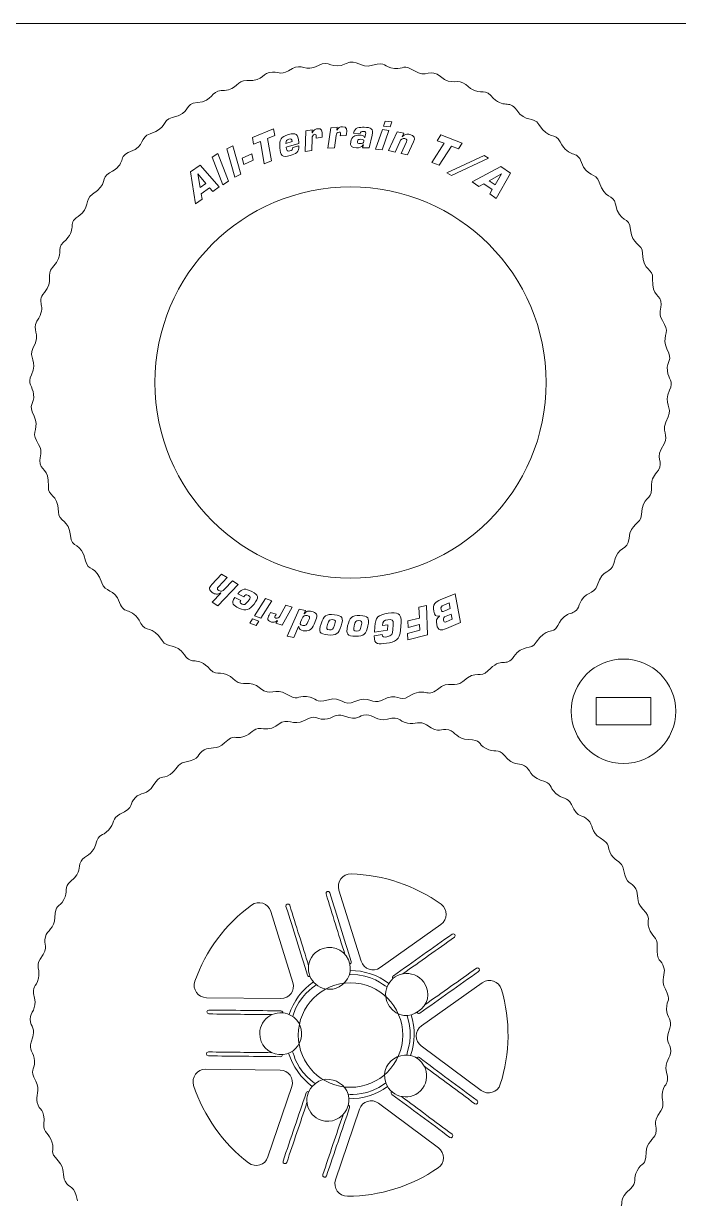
# Model space of a CAD drawing. Header units: centimetres. Extents: x -10 to 98, y 3 to 108.
# Drawn here: x 39.12 to 46.43, y 42.45 to 55.56 of the extents above; entities that cross this region are included whole.
import ezdxf

# ---------------------------------------------------------------- set-up
doc = ezdxf.new("R2010")
doc.units = ezdxf.units.CM
doc.header["$MEASUREMENT"] = 0
doc.layers.add('Camada 1', color=7, linetype='Continuous')

msp = doc.modelspace()

# ---------------------------------------------------------------- linework, layer by layer
at = {"layer": 'Camada 1', "color": 5, "lineweight": 9}
for points in [[(24.78712, 55.55719), (24.78712, 55.55719), (58.10714, 55.55719), (58.10714, 55.55719)], [(58.10714, 55.55719), (58.10714, 55.55719), (24.78712, 55.55719), (24.78712, 55.55719)]]:
    msp.add_open_spline(points, degree=3, dxfattribs=at)
at = {"layer": 'Camada 1', "color": 3, "lineweight": 9}
for points in [[(41.90094, 55.01541), (41.98385, 55.01328), (41.99468, 54.97441), (42.12348, 55.05539)], [(42.12348, 55.05539), (42.22118, 55.11681), (42.26521, 55.0087), (42.41217, 55.09044)], [(42.41217, 55.09044), (42.53714, 55.15996), (42.55783, 55.03275), (42.72111, 55.11065)], [(43.01783, 55.09178), (42.87287, 55.0481), (42.84911, 55.17173), (42.72111, 55.11065)], [(43.26022, 55.05469), (43.1334, 55.06587), (43.17667, 55.13962), (43.01783, 55.09178)], [(43.48375, 55.028), (43.35317, 55.11111), (43.37803, 55.0443), (43.26022, 55.05469)], [(43.7746, 54.96657), (43.66787, 55.0597), (43.61102, 54.94699), (43.48375, 55.028)], [(41.36573, 54.81039), (41.50202, 54.81556), (41.50556, 54.9267), (41.61407, 54.92154)], [(41.61407, 54.92154), (41.82436, 54.91154), (41.778, 55.01857), (41.90094, 55.01541)], [(43.7746, 54.96657), (43.90463, 54.85314), (43.97023, 54.95423), (44.05578, 54.875)], [(41.06605, 54.6762), (41.23749, 54.68794), (41.21411, 54.80618), (41.33003, 54.81019)], [(41.33003, 54.81019), (41.3419, 54.81061), (41.35385, 54.80992), (41.36573, 54.81039)], [(44.05578, 54.875), (44.21017, 54.73196), (44.25198, 54.84468), (44.33541, 54.75285)], [(40.78139, 54.5073), (41.00115, 54.55484), (40.9092, 54.66546), (41.06605, 54.6762)], [(44.33541, 54.75285), (44.48678, 54.58633), (44.53665, 54.72101), (44.62415, 54.59048)], [(44.62415, 54.59048), (44.72008, 54.44738), (44.81016, 54.52792), (44.87212, 54.42905)], [(40.53586, 54.32618), (40.73654, 54.38773), (40.65947, 54.48091), (40.78139, 54.5073)], [(44.87212, 54.42905), (44.98379, 54.25077), (45.05397, 54.34929), (45.1106, 54.23869)], [(40.31578, 54.12849), (40.47884, 54.18411), (40.42428, 54.29195), (40.53586, 54.32618)], [(45.1106, 54.23869), (45.21296, 54.0387), (45.29657, 54.15632), (45.34738, 54.00731)], [(40.08441, 53.89169), (40.28429, 53.99404), (40.16673, 54.07765), (40.31578, 54.12849)], [(45.34738, 54.00731), (45.40297, 53.84432), (45.51098, 53.89868), (45.54511, 53.7872)], [(39.89405, 53.65319), (40.07223, 53.76479), (39.9738, 53.83506), (40.08441, 53.89169)], [(45.54511, 53.7872), (45.6066, 53.58643), (45.69999, 53.66306), (45.72621, 53.5417)], [(39.73258, 53.40522), (39.87551, 53.50093), (39.79525, 53.59133), (39.89405, 53.65319)], [(42.77096, 53.73371), (41.56609, 53.73371), (40.58933, 52.75695), (40.58933, 51.55207)], [(44.95259, 51.55207), (44.95259, 52.75695), (43.97584, 53.73371), (42.77096, 53.73371)], [(45.72621, 53.5417), (45.77372, 53.32187), (45.88422, 53.41402), (45.89512, 53.25704)], [(39.57023, 53.11654), (39.73666, 53.2678), (39.60205, 53.31784), (39.73258, 53.40522)], [(45.89512, 53.25704), (45.907, 53.08545), (46.02508, 53.10903), (46.02909, 52.99307)], [(39.44809, 52.8369), (39.59101, 52.99109), (39.4784, 53.03307), (39.57023, 53.11654)], [(46.02909, 52.99307), (46.0363, 52.78351), (46.14652, 52.83315), (46.14044, 52.70895)], [(39.35651, 52.5557), (39.46982, 52.68552), (39.36885, 52.75143), (39.44809, 52.8369)], [(46.14044, 52.70895), (46.13019, 52.49907), (46.23747, 52.54507), (46.23431, 52.4221)], [(39.27448, 52.23491), (39.39641, 52.4241), (39.25283, 52.43691), (39.35651, 52.5557)], [(46.23431, 52.4221), (46.23221, 52.33912), (46.19333, 52.32846), (46.27431, 52.19957)], [(39.22878, 51.93306), (39.32691, 52.11882), (39.20728, 52.13062), (39.27448, 52.23491)], [(46.27431, 52.19957), (46.33188, 52.1079), (46.23712, 52.05094), (46.29943, 51.92869)], [(39.21303, 51.63772), (39.28876, 51.79217), (39.17447, 51.83029), (39.22878, 51.93306)], [(46.30517, 51.68107), (46.29212, 51.80901), (46.37458, 51.78125), (46.29943, 51.92869)], [(46.32893, 51.46643), (46.3788, 51.56842), (46.3142, 51.59222), (46.30517, 51.68107)], [(39.21303, 51.63772), (39.16313, 51.53594), (39.22777, 51.51169), (39.23682, 51.42308)], [(40.58933, 51.55207), (40.58933, 50.3472), (41.56609, 49.37045), (42.77096, 49.37045)], [(42.77096, 49.37045), (43.97584, 49.37045), (44.95259, 50.3472), (44.95259, 51.55207)], [(39.23682, 51.42308), (39.24986, 51.29509), (39.16733, 51.32299), (39.24253, 51.17549)], [(46.32893, 51.46643), (46.25319, 51.31154), (46.36757, 51.27418), (46.31319, 51.1711)], [(39.26771, 50.90456), (39.20998, 50.99618), (39.30487, 51.05316), (39.24253, 51.17549)], [(46.31319, 51.1711), (46.21501, 50.98502), (46.3347, 50.97354), (46.2675, 50.86924)], [(39.30767, 50.68208), (39.31003, 50.76532), (39.34853, 50.77633), (39.26771, 50.90456)], [(46.2675, 50.86924), (46.15366, 50.69256), (46.26961, 50.67837), (46.20522, 50.57379)], [(39.40152, 50.3952), (39.41153, 50.60555), (39.30422, 50.55936), (39.30767, 50.68208)], [(46.20522, 50.57379), (46.16126, 50.50245), (46.12273, 50.51327), (46.12864, 50.36134)], [(39.51288, 50.11108), (39.50566, 50.32069), (39.39561, 50.27077), (39.40152, 50.3952)], [(46.12864, 50.36134), (46.13349, 50.23746), (46.02421, 50.28768), (46.01445, 50.07818)], [(39.6469, 49.84718), (39.6354, 50.01823), (39.51689, 49.99519), (39.51288, 50.11108)], [(46.01445, 50.07818), (46.00908, 49.96238), (45.89125, 49.98711), (45.87778, 49.81577)], [(39.81575, 49.56249), (39.76843, 49.782), (39.65743, 49.6905), (39.6469, 49.84718)], [(45.87778, 49.81577), (45.86545, 49.65901), (45.7552, 49.75181), (45.70606, 49.53291)], [(39.99685, 49.31696), (39.93533, 49.51787), (39.84192, 49.44107), (39.81575, 49.56249)], [(45.70606, 49.53291), (45.67889, 49.41199), (45.58569, 49.48906), (45.52244, 49.28914)], [(40.19456, 49.09686), (40.13927, 49.25959), (40.03093, 49.20564), (39.99685, 49.31696)], [(45.52244, 49.28914), (45.48738, 49.17816), (45.37972, 49.23341), (45.32254, 49.07104)], [(40.43139, 48.86549), (40.32911, 49.06523), (40.24512, 48.94808), (40.19456, 49.09686)], [(45.32254, 49.07104), (45.27027, 48.92263), (45.18816, 49.04113), (45.08345, 48.84206)], [(40.66992, 48.67512), (40.55831, 48.8533), (40.48804, 48.75485), (40.43139, 48.86549)], [(45.08345, 48.84206), (45.02567, 48.73217), (44.95583, 48.83087), (44.84304, 48.65409)], [(40.91785, 48.51365), (40.82203, 48.65672), (40.73185, 48.57622), (40.66992, 48.67512)], [(44.84304, 48.65409), (44.78055, 48.55615), (44.69096, 48.6371), (44.59344, 48.49509)], [(41.20654, 48.35131), (41.05585, 48.51754), (41.00513, 48.3833), (40.91785, 48.51365)], [(44.59344, 48.49509), (44.50451, 48.3656), (44.45642, 48.50067), (44.30313, 48.33572)], [(41.48619, 48.22916), (41.33228, 48.37202), (41.28955, 48.25972), (41.20654, 48.35131)], [(45.81548, 48.46732), (45.49378, 48.46732), (45.23297, 48.20654), (45.23297, 47.88481)], [(46.398, 47.88481), (46.398, 48.20654), (46.13719, 48.46732), (45.81548, 48.46732)], [(41.76739, 48.13762), (41.63784, 48.25082), (41.57153, 48.14998), (41.48619, 48.22916)], [(44.02237, 48.21657), (43.93613, 48.13792), (43.87141, 48.23977), (43.74016, 48.1276)], [(44.30313, 48.33572), (44.21854, 48.2447), (44.17763, 48.35819), (44.02237, 48.21657)], [(41.76739, 48.13762), (41.87407, 48.04441), (41.93063, 48.15716), (42.05822, 48.07616)], [(43.74016, 48.1276), (43.6206, 48.02547), (43.60917, 48.16847), (43.41846, 48.04875)], [(42.05822, 48.07616), (42.18921, 47.99299), (42.16363, 48.05988), (42.28175, 48.04947)], [(42.28175, 48.04947), (42.40863, 48.03828), (42.36528, 47.96454), (42.52412, 48.01238)], [(42.52412, 48.01238), (42.66918, 48.05607), (42.69306, 47.93241), (42.82085, 47.99349)], [(43.11635, 48.00629), (43.01247, 47.9528), (42.9764, 48.0679), (42.82085, 47.99349)], [(43.41846, 48.04875), (43.31323, 47.98268), (43.30367, 48.10277), (43.11635, 48.00629)], [(42.48277, 47.7969), (42.36258, 47.79311), (42.39806, 47.85865), (42.25818, 47.78337)], [(42.69334, 47.8339), (42.60427, 47.86515), (42.57713, 47.79988), (42.48277, 47.7969)], [(42.94972, 47.84374), (43.02554, 47.84423), (43.06458, 47.76799), (43.18432, 47.79637)], [(45.23297, 47.88481), (45.23297, 47.5631), (45.49378, 47.30231), (45.81548, 47.30231)], [(45.81548, 47.30231), (46.13719, 47.30231), (46.398, 47.5631), (46.398, 47.88481)], [(41.77409, 47.69244), (41.85125, 47.68665), (41.89016, 47.68094), (41.96424, 47.73856)], [(42.25818, 47.78337), (42.12282, 47.71053), (42.07575, 47.825), (41.96424, 47.73856)], [(42.69334, 47.8339), (42.87311, 47.77084), (42.84425, 47.84305), (42.94972, 47.84374)], [(43.40485, 47.75158), (43.28749, 47.77908), (43.33885, 47.83299), (43.18432, 47.79637)], [(43.61775, 47.73269), (43.54011, 47.78574), (43.49696, 47.73), (43.40485, 47.75158)], [(43.61775, 47.73269), (43.77502, 47.62526), (43.76649, 47.70244), (43.86805, 47.67575)], [(41.58039, 47.60213), (41.46534, 47.56742), (41.48261, 47.63992), (41.36692, 47.53102)], [(41.77409, 47.69244), (41.68002, 47.6995), (41.67053, 47.62934), (41.58039, 47.60213)], [(43.86805, 47.67575), (43.94164, 47.6564), (43.95944, 47.57266), (44.08225, 47.56924)], [(40.9228, 47.3179), (41.10997, 47.35332), (41.04919, 47.40148), (41.14001, 47.45466)], [(41.14001, 47.45466), (41.20521, 47.49282), (41.27739, 47.44674), (41.36692, 47.53102)], [(44.2838, 47.46895), (44.17763, 47.52584), (44.24092, 47.56482), (44.08225, 47.56924)], [(44.48448, 47.39577), (44.42302, 47.46701), (44.36714, 47.42431), (44.2838, 47.46895)], [(44.48448, 47.39577), (44.60911, 47.25133), (44.62046, 47.32797), (44.71165, 47.27584)], [(40.75914, 47.18052), (40.65682, 47.11698), (40.65457, 47.19161), (40.57129, 47.05625)], [(40.9228, 47.3179), (40.83012, 47.30036), (40.83927, 47.2303), (40.75914, 47.18052)], [(44.71165, 47.27584), (44.7776, 47.23815), (44.77305, 47.15274), (44.89085, 47.11754)], [(45.05949, 46.96826), (44.97162, 47.05078), (45.0432, 47.07206), (44.89085, 47.11754)], [(40.37199, 46.92411), (40.4254, 46.97809), (40.50692, 46.95165), (40.57129, 47.05625)], [(45.23454, 46.84565), (45.19368, 46.93057), (45.128, 46.90393), (45.05949, 46.96826)], [(40.1976, 46.7358), (40.3694, 46.81844), (40.29798, 46.84933), (40.37199, 46.92411)], [(45.23454, 46.84565), (45.31722, 46.67378), (45.34804, 46.74523), (45.42282, 46.67127)], [(40.1976, 46.7358), (40.11256, 46.69491), (40.13942, 46.62933), (40.07496, 46.56072)], [(45.42282, 46.67127), (45.47693, 46.61774), (45.45028, 46.53645), (45.55503, 46.47197)], [(40.07496, 46.56072), (39.99244, 46.47291), (39.97108, 46.54427), (39.92567, 46.39212)], [(45.67927, 46.28408), (45.6158, 46.38647), (45.69035, 46.38866), (45.55503, 46.47197)], [(39.76737, 46.2129), (39.80502, 46.27874), (39.89052, 46.27438), (39.92567, 46.39212)], [(45.81666, 46.12042), (45.79912, 46.21298), (45.72885, 46.20411), (45.67927, 46.28408)], [(39.64746, 45.98572), (39.79173, 46.11003), (39.71532, 46.12195), (39.76737, 46.2129)], [(45.81666, 46.12042), (45.85212, 45.9332), (45.90025, 45.99399), (45.95341, 45.90322)], [(39.64746, 45.98572), (39.57629, 45.92439), (39.61889, 45.86851), (39.57426, 45.78509)], [(45.95341, 45.90322), (45.99155, 45.8381), (45.94554, 45.76587), (46.02979, 45.67632)], [(39.57426, 45.78509), (39.51741, 45.67883), (39.47845, 45.74236), (39.47396, 45.58353)], [(46.10089, 45.46284), (46.06617, 45.57785), (46.13867, 45.56063), (46.02979, 45.67632)], [(39.36744, 45.36931), (39.3867, 45.44271), (39.47048, 45.4606), (39.47396, 45.58353)], [(39.31053, 45.11901), (39.4179, 45.27627), (39.34076, 45.26768), (39.36744, 45.36931)], [(46.19119, 45.26912), (46.19829, 45.36313), (46.12819, 45.3725), (46.10089, 45.46284)], [(46.19119, 45.26912), (46.17684, 45.07932), (46.23922, 45.12539), (46.26709, 45.024)], [(39.31053, 45.11901), (39.2575, 45.04133), (39.31317, 44.99824), (39.29164, 44.90613)], [(46.26709, 45.024), (46.28713, 44.9511), (46.22388, 44.89339), (46.28215, 44.78502)], [(39.29164, 44.90613), (39.2642, 44.78878), (39.21023, 44.84011), (39.24685, 44.6856)], [(46.29567, 44.56045), (46.2919, 44.6806), (46.35735, 44.64525), (46.28215, 44.78502)], [(39.19946, 44.45098), (39.19905, 44.5269), (39.27523, 44.56587), (39.24685, 44.6856)], [(39.20932, 44.19459), (39.27237, 44.37449), (39.20005, 44.34578), (39.19946, 44.45098)], [(46.33266, 44.34989), (46.3638, 44.43873), (46.29865, 44.46621), (46.29567, 44.56045)], [(46.33266, 44.34989), (46.26959, 44.17016), (46.34189, 44.19859), (46.3425, 44.09348)], [(39.20932, 44.19459), (39.17811, 44.10564), (39.24333, 44.07843), (39.24629, 43.98405)], [(46.3425, 44.09348), (46.34291, 44.0176), (46.26674, 43.97853), (46.29512, 43.85888)], [(39.24629, 43.98405), (39.25009, 43.86379), (39.18454, 43.89932), (39.25989, 43.75941)], [(46.25032, 43.63835), (46.27781, 43.7556), (46.33175, 43.70452), (46.29512, 43.85888)], [(39.27491, 43.52049), (39.25489, 43.5935), (39.31824, 43.6511), (39.25989, 43.75941)], [(39.35076, 43.27535), (39.36504, 43.46534), (39.30269, 43.41907), (39.27491, 43.52049)], [(46.23143, 43.42546), (46.28448, 43.50314), (46.22877, 43.54629), (46.25032, 43.63835)], [(46.23143, 43.42546), (46.12405, 43.26815), (46.20117, 43.27678), (46.17453, 43.17518)], [(39.35076, 43.27535), (39.34369, 43.18136), (39.41384, 43.17179), (39.44108, 43.08162)], [(46.17453, 43.17518), (46.15526, 43.10177), (46.07144, 43.08374), (46.06802, 42.96098)], [(39.44108, 43.08162), (39.4759, 42.96637), (39.40337, 42.98367), (39.51224, 42.86814)], [(39.58856, 42.64127), (39.55043, 42.70655), (39.59649, 42.7787), (39.51224, 42.86814)], [(45.96771, 42.75941), (46.02458, 42.86561), (46.06359, 42.80231), (46.06802, 42.96098)], [(45.89452, 42.55876), (45.96573, 42.62021), (45.92302, 42.67594), (45.96771, 42.75941)], [(39.72531, 42.42408), (39.68996, 42.61116), (39.64143, 42.55074), (39.58856, 42.64127)], [(45.89452, 42.55876), (45.75015, 42.43417), (45.82674, 42.42279), (45.77458, 42.33158)]]:
    msp.add_open_spline(points, degree=3, dxfattribs=at)
at = {"layer": 'Camada 1', "color": 1, "lineweight": 9}
for points in [[(42.62137, 54.399), (42.62137, 54.399), (42.54991, 54.39355), (42.54991, 54.39355)], [(42.61662, 54.36548), (42.61662, 54.36548), (42.62137, 54.399), (42.62137, 54.399)], [(42.68108, 54.40613), (42.6674, 54.40508), (42.65563, 54.40162), (42.64535, 54.39525)], [(42.72553, 54.32604), (42.73094, 54.36775), (42.73245, 54.41007), (42.68108, 54.40613)], [(42.92384, 54.399), (42.89766, 54.39961), (42.87149, 54.40022), (42.85029, 54.39214)], [(43.01062, 54.30984), (43.02873, 54.38713), (42.99937, 54.39724), (42.92384, 54.399)], [(43.15775, 54.46755), (43.15775, 54.46755), (43.13896, 54.41278), (43.13896, 54.41278)], [(43.13896, 54.41278), (43.13896, 54.41278), (43.21221, 54.40381), (43.21221, 54.40381)], [(43.231, 54.45862), (43.231, 54.45862), (43.15775, 54.46755), (43.15775, 54.46755)], [(43.21221, 54.40381), (43.21221, 54.40381), (43.231, 54.45862), (43.231, 54.45862)], [(41.91301, 54.38139), (41.91301, 54.38139), (41.67615, 54.28709), (41.67615, 54.28709)], [(41.67615, 54.28709), (41.67615, 54.28709), (41.68903, 54.21181), (41.68903, 54.21181)], [(41.84533, 54.27405), (41.84533, 54.27405), (41.92586, 54.30613), (41.92586, 54.30613)], [(41.88811, 54.02502), (41.88811, 54.02502), (41.84533, 54.27405), (41.84533, 54.27405)], [(41.92586, 54.30613), (41.92586, 54.30613), (41.91301, 54.38139), (41.91301, 54.38139)], [(42.0802, 54.31888), (41.99309, 54.29403), (41.97621, 54.25933), (41.98227, 54.17089)], [(42.19398, 54.23128), (42.18736, 54.32487), (42.16149, 54.34206), (42.0802, 54.31888)], [(42.12101, 54.23992), (42.11841, 54.274), (42.10629, 54.27275), (42.08234, 54.26592)], [(42.27361, 54.35828), (42.27361, 54.35828), (42.26589, 54.12801), (42.26589, 54.12801)], [(42.34419, 54.37087), (42.34419, 54.37087), (42.27361, 54.35828), (42.27361, 54.35828)], [(42.33856, 54.14098), (42.33856, 54.14098), (42.34311, 54.27914), (42.34311, 54.27914)], [(42.34279, 54.33702), (42.34279, 54.33702), (42.34419, 54.37087), (42.34419, 54.37087)], [(42.34575, 54.33757), (42.34575, 54.33757), (42.34279, 54.33702), (42.34279, 54.33702)], [(42.37142, 54.32079), (42.34946, 54.31686), (42.34367, 54.29798), (42.34311, 54.27914)], [(42.36839, 54.36952), (42.35881, 54.36213), (42.35152, 54.35171), (42.34575, 54.33757)], [(42.4029, 54.38396), (42.38935, 54.38153), (42.37798, 54.37691), (42.36839, 54.36952)], [(42.38913, 54.28997), (42.38972, 54.30619), (42.39129, 54.32434), (42.37142, 54.32079)], [(42.3889, 54.27902), (42.3889, 54.27902), (42.4544, 54.2907), (42.4544, 54.2907)], [(42.38913, 54.28997), (42.38913, 54.28997), (42.3889, 54.27902), (42.3889, 54.27902)], [(42.45511, 54.3087), (42.45633, 54.35076), (42.45358, 54.393), (42.4029, 54.38396)], [(42.4544, 54.2907), (42.4544, 54.2907), (42.45511, 54.3087), (42.45511, 54.3087)], [(42.54991, 54.39355), (42.54991, 54.39355), (42.51911, 54.16524), (42.51911, 54.16524)], [(42.59272, 54.17086), (42.59272, 54.17086), (42.61112, 54.30783), (42.61112, 54.30783)], [(42.64348, 54.34646), (42.62121, 54.34476), (42.61356, 54.32653), (42.61112, 54.30783)], [(42.61962, 54.36571), (42.61962, 54.36571), (42.61662, 54.36548), (42.61662, 54.36548)], [(42.64535, 54.39525), (42.63506, 54.38884), (42.62676, 54.37919), (42.61962, 54.36571)], [(42.65798, 54.314), (42.66021, 54.33007), (42.66358, 54.34797), (42.64348, 54.34646)], [(42.65798, 54.314), (42.65798, 54.314), (42.65667, 54.30313), (42.65667, 54.30313)], [(42.65667, 54.30313), (42.65667, 54.30313), (42.72302, 54.3082), (42.72302, 54.3082)], [(42.72302, 54.3082), (42.72302, 54.3082), (42.72553, 54.32604), (42.72553, 54.32604)], [(42.87114, 54.3105), (42.81792, 54.31175), (42.7858, 54.29574), (42.77293, 54.24197)], [(42.85029, 54.39214), (42.82863, 54.38404), (42.8119, 54.36727), (42.80338, 54.33226)], [(42.80338, 54.33226), (42.80338, 54.33226), (42.87717, 54.33054), (42.87717, 54.33054)], [(42.92673, 54.28389), (42.92476, 54.30968), (42.89218, 54.31001), (42.87114, 54.3105)], [(42.91335, 54.35417), (42.89491, 54.35462), (42.88194, 54.3506), (42.87717, 54.33054)], [(42.93875, 54.31924), (42.94351, 54.34015), (42.94555, 54.35343), (42.91335, 54.35417)], [(42.93017, 54.28381), (42.93017, 54.28381), (42.92673, 54.28389), (42.92673, 54.28389)], [(42.93875, 54.31924), (42.93875, 54.31924), (42.93017, 54.28381), (42.93017, 54.28381)], [(42.97732, 54.1698), (42.97732, 54.1698), (43.01062, 54.30984), (43.01062, 54.30984)], [(43.126, 54.37414), (43.126, 54.37414), (43.05097, 54.15635), (43.05097, 54.15635)], [(43.12425, 54.14736), (43.12425, 54.14736), (43.19928, 54.36519), (43.19928, 54.36519)], [(43.19928, 54.36519), (43.19928, 54.36519), (43.126, 54.37414), (43.126, 54.37414)], [(43.29178, 54.34834), (43.29178, 54.34834), (43.19592, 54.13883), (43.19592, 54.13883)], [(43.36384, 54.33233), (43.36384, 54.33233), (43.29178, 54.34834), (43.29178, 54.34834)], [(43.37847, 54.27367), (43.34622, 54.28083), (43.33226, 54.26373), (43.32047, 54.23822)], [(43.3459, 54.29322), (43.3459, 54.29322), (43.36384, 54.33233), (43.36384, 54.33233)], [(43.34883, 54.29257), (43.34883, 54.29257), (43.3459, 54.29322), (43.3459, 54.29322)], [(43.38799, 54.32035), (43.37442, 54.31677), (43.36194, 54.30813), (43.34883, 54.29257)], [(43.39445, 54.23668), (43.40297, 54.25722), (43.40194, 54.26846), (43.37847, 54.27367)], [(43.43352, 54.31946), (43.41673, 54.3232), (43.40203, 54.32425), (43.38799, 54.32035)], [(43.47359, 54.23668), (43.49416, 54.2818), (43.48211, 54.30865), (43.43352, 54.31946)], [(43.77965, 54.31385), (43.77965, 54.31385), (43.73832, 54.2497), (43.73832, 54.2497)], [(44.01801, 54.22332), (44.01801, 54.22332), (43.77965, 54.31385), (43.77965, 54.31385)], [(41.45805, 54.19278), (41.45805, 54.19278), (41.39257, 54.15869), (41.39257, 54.15869)], [(41.39257, 54.15869), (41.39257, 54.15869), (41.48061, 53.84165), (41.48061, 53.84165)], [(41.54607, 53.87573), (41.54607, 53.87573), (41.45805, 54.19278), (41.45805, 54.19278)], [(41.68903, 54.21181), (41.68903, 54.21181), (41.7656, 54.24231), (41.7656, 54.24231)], [(41.7656, 54.24231), (41.7656, 54.24231), (41.80837, 53.99324), (41.80837, 53.99324)], [(41.98227, 54.17089), (41.98799, 54.08504), (42.0109, 54.05947), (42.09634, 54.0838)], [(42.08234, 54.26592), (42.05716, 54.25876), (42.04973, 54.25038), (42.05123, 54.22003)], [(42.12101, 54.23992), (42.12101, 54.23992), (42.05123, 54.22003), (42.05123, 54.22003)], [(42.05417, 54.17848), (42.05417, 54.17848), (42.19492, 54.21859), (42.19492, 54.21859)], [(42.05417, 54.17848), (42.05676, 54.13813), (42.06323, 54.12794), (42.09251, 54.13628)], [(42.09251, 54.13628), (42.11442, 54.14252), (42.12856, 54.14923), (42.1266, 54.17323)], [(42.19638, 54.19313), (42.19638, 54.19313), (42.1266, 54.17323), (42.1266, 54.17323)], [(42.17151, 54.1191), (42.18952, 54.13583), (42.19866, 54.15852), (42.19638, 54.19313)], [(42.19492, 54.21859), (42.19492, 54.21859), (42.19398, 54.23128), (42.19398, 54.23128)], [(42.26589, 54.12801), (42.26589, 54.12801), (42.33856, 54.14098), (42.33856, 54.14098)], [(42.51911, 54.16524), (42.51911, 54.16524), (42.59272, 54.17086), (42.59272, 54.17086)], [(42.77293, 54.24197), (42.7596, 54.18475), (42.78677, 54.17166), (42.83828, 54.17047)], [(42.83828, 54.17047), (42.864, 54.16988), (42.89842, 54.17422), (42.9116, 54.20481)], [(42.84721, 54.24238), (42.84151, 54.21804), (42.86253, 54.21756), (42.87368, 54.2173)], [(42.88511, 54.26509), (42.86705, 54.26552), (42.85242, 54.26286), (42.84721, 54.24238)], [(42.87368, 54.2173), (42.90459, 54.21657), (42.91496, 54.2202), (42.92066, 54.24367)], [(42.92066, 54.24367), (42.92496, 54.26246), (42.90914, 54.26454), (42.88511, 54.26509)], [(42.91415, 54.20478), (42.91415, 54.20478), (42.90353, 54.17152), (42.90353, 54.17152)], [(42.90353, 54.17152), (42.90353, 54.17152), (42.97732, 54.1698), (42.97732, 54.1698)], [(42.9116, 54.20481), (42.9116, 54.20481), (42.91415, 54.20478), (42.91415, 54.20478)], [(43.05097, 54.15635), (43.05097, 54.15635), (43.12425, 54.14736), (43.12425, 54.14736)], [(43.19592, 54.13883), (43.19592, 54.13883), (43.26799, 54.12281), (43.26799, 54.12281)], [(43.26799, 54.12281), (43.26799, 54.12281), (43.32047, 54.23822), (43.32047, 54.23822)], [(43.39445, 54.23668), (43.39445, 54.23668), (43.33544, 54.10781), (43.33544, 54.10781)], [(43.40752, 54.09178), (43.40752, 54.09178), (43.47359, 54.23668), (43.47359, 54.23668)], [(43.81532, 54.22043), (43.81532, 54.22043), (43.67858, 54.00795), (43.67858, 54.00795)], [(43.73832, 54.2497), (43.73832, 54.2497), (43.81532, 54.22043), (43.81532, 54.22043)], [(43.7588, 53.97745), (43.7588, 53.97745), (43.89557, 54.18994), (43.89557, 54.18994)], [(43.89557, 54.18994), (43.89557, 54.18994), (43.97661, 54.15914), (43.97661, 54.15914)], [(43.97661, 54.15914), (43.97661, 54.15914), (44.01801, 54.22332), (44.01801, 54.22332)], [(41.29115, 54.10558), (41.29115, 54.10558), (41.2294, 54.06514), (41.2294, 54.06514)], [(41.2294, 54.06514), (41.2294, 54.06514), (41.34863, 53.75846), (41.34863, 53.75846)], [(41.41036, 53.79889), (41.41036, 53.79889), (41.29115, 54.10558), (41.29115, 54.10558)], [(41.66987, 54.10212), (41.66987, 54.10212), (41.56375, 54.05351), (41.56375, 54.05351)], [(41.56375, 54.05351), (41.56375, 54.05351), (41.57937, 53.98327), (41.57937, 53.98327)], [(41.57937, 53.98327), (41.57937, 53.98327), (41.68554, 54.03186), (41.68554, 54.03186)], [(41.68554, 54.03186), (41.68554, 54.03186), (41.66987, 54.10212), (41.66987, 54.10212)], [(41.80837, 53.99324), (41.80837, 53.99324), (41.88811, 54.02502), (41.88811, 54.02502)], [(42.09634, 54.0838), (42.12771, 54.09278), (42.15383, 54.10289), (42.17151, 54.1191)], [(43.33544, 54.10781), (43.33544, 54.10781), (43.40752, 54.09178), (43.40752, 54.09178)], [(43.67858, 54.00795), (43.67858, 54.00795), (43.7588, 53.97745), (43.7588, 53.97745)], [(44.2601, 54.08354), (44.2601, 54.08354), (43.84626, 53.88946), (43.84626, 53.88946)], [(43.8977, 53.86098), (43.8977, 53.86098), (44.31152, 54.05505), (44.31152, 54.05505)], [(44.31152, 54.05505), (44.31152, 54.05505), (44.2601, 54.08354), (44.2601, 54.08354)], [(41.09263, 53.97787), (41.09263, 53.97787), (40.98714, 53.9011), (40.98714, 53.9011)], [(40.98714, 53.9011), (40.98714, 53.9011), (41.04334, 53.54386), (41.04334, 53.54386)], [(41.06771, 53.88013), (41.06771, 53.88013), (41.06839, 53.88062), (41.06839, 53.88062)], [(41.09393, 53.72668), (41.09393, 53.72668), (41.06771, 53.88013), (41.06771, 53.88013)], [(41.06839, 53.88062), (41.06839, 53.88062), (41.15846, 53.77367), (41.15846, 53.77367)], [(41.30602, 53.73507), (41.30602, 53.73507), (41.09263, 53.97787), (41.09263, 53.97787)], [(41.48061, 53.84165), (41.48061, 53.84165), (41.54607, 53.87573), (41.54607, 53.87573)], [(43.84626, 53.88946), (43.84626, 53.88946), (43.8977, 53.86098), (43.8977, 53.86098)], [(44.44727, 53.9624), (44.44727, 53.9624), (44.12923, 53.79031), (44.12923, 53.79031)], [(44.31844, 53.80356), (44.31844, 53.80356), (44.45435, 53.87944), (44.45435, 53.87944)], [(44.45505, 53.87896), (44.45505, 53.87896), (44.38425, 53.75839), (44.38425, 53.75839)], [(44.39707, 53.60642), (44.39707, 53.60642), (44.55482, 53.88854), (44.55482, 53.88854)], [(44.55482, 53.88854), (44.55482, 53.88854), (44.44727, 53.9624), (44.44727, 53.9624)], [(44.45435, 53.87944), (44.45435, 53.87944), (44.45505, 53.87896), (44.45505, 53.87896)], [(41.15846, 53.77367), (41.15846, 53.77367), (41.09393, 53.72668), (41.09393, 53.72668)], [(41.34863, 53.75846), (41.34863, 53.75846), (41.41036, 53.79889), (41.41036, 53.79889)], [(44.12923, 53.79031), (44.12923, 53.79031), (44.20281, 53.73977), (44.20281, 53.73977)], [(44.20281, 53.73977), (44.20281, 53.73977), (44.25677, 53.76988), (44.25677, 53.76988)], [(44.25677, 53.76988), (44.25677, 53.76988), (44.35195, 53.70453), (44.35195, 53.70453)], [(44.38425, 53.75839), (44.38425, 53.75839), (44.31844, 53.80356), (44.31844, 53.80356)], [(41.10514, 53.65732), (41.10514, 53.65732), (41.19847, 53.72524), (41.19847, 53.72524)], [(41.11553, 53.59639), (41.11553, 53.59639), (41.10514, 53.65732), (41.10514, 53.65732)], [(41.19847, 53.72524), (41.19847, 53.72524), (41.23522, 53.68355), (41.23522, 53.68355)], [(41.23522, 53.68355), (41.23522, 53.68355), (41.30602, 53.73507), (41.30602, 53.73507)], [(44.35195, 53.70453), (44.35195, 53.70453), (44.32486, 53.65597), (44.32486, 53.65597)], [(44.32486, 53.65597), (44.32486, 53.65597), (44.39707, 53.60642), (44.39707, 53.60642)], [(41.04334, 53.54386), (41.04334, 53.54386), (41.11553, 53.59639), (41.11553, 53.59639)], [(41.22272, 49.29835), (41.18855, 49.26243), (41.19119, 49.23309), (41.23361, 49.20703)], [(41.33247, 49.41376), (41.33247, 49.41376), (41.22272, 49.29835), (41.22272, 49.29835)], [(41.29044, 49.06178), (41.29044, 49.06178), (41.51712, 49.30029), (41.51712, 49.30029)], [(41.29753, 49.27254), (41.29753, 49.27254), (41.39533, 49.3751), (41.39533, 49.3751)], [(41.39533, 49.3751), (41.39533, 49.3751), (41.33247, 49.41376), (41.33247, 49.41376)], [(41.45423, 49.33893), (41.45423, 49.33893), (41.36696, 49.24696), (41.36696, 49.24696)], [(41.51712, 49.30029), (41.51712, 49.30029), (41.45423, 49.33893), (41.45423, 49.33893)], [(41.32499, 49.20326), (41.32499, 49.20326), (41.22752, 49.10042), (41.22752, 49.10042)], [(41.23361, 49.20703), (41.24823, 49.19802), (41.26178, 49.19224), (41.27635, 49.19134)], [(41.27635, 49.19134), (41.29033, 49.1903), (41.30494, 49.1944), (41.32241, 49.20484)], [(41.29753, 49.27254), (41.28276, 49.2559), (41.28011, 49.24495), (41.30057, 49.23238)], [(41.30057, 49.23238), (41.32873, 49.21506), (41.34746, 49.2267), (41.36696, 49.24696)], [(41.32241, 49.20484), (41.32241, 49.20484), (41.32499, 49.20326), (41.32499, 49.20326)], [(41.58548, 49.24525), (41.5619, 49.24288), (41.5406, 49.2275), (41.51406, 49.19364)], [(41.51406, 49.19364), (41.51406, 49.19364), (41.5804, 49.16132), (41.5804, 49.16132)], [(41.63477, 49.17492), (41.60468, 49.18959), (41.59803, 49.18378), (41.5804, 49.16132)], [(41.67039, 49.22061), (41.63451, 49.23808), (41.60889, 49.24819), (41.58548, 49.24525)], [(41.62849, 49.11307), (41.66168, 49.15566), (41.65986, 49.16271), (41.63477, 49.17492)], [(41.69488, 49.08075), (41.75076, 49.15234), (41.7487, 49.18245), (41.67039, 49.22061)], [(43.937, 49.1965), (43.937, 49.1965), (43.77939, 49.13065), (43.77939, 49.13065)], [(43.99811, 48.87316), (43.99811, 48.87316), (43.937, 49.1965), (43.937, 49.1965)], [(41.22752, 49.10042), (41.22752, 49.10042), (41.29044, 49.06178), (41.29044, 49.06178)], [(41.48223, 49.15281), (41.43202, 49.08798), (41.46721, 49.06322), (41.52547, 49.03484)], [(41.54858, 49.12049), (41.54858, 49.12049), (41.48223, 49.15281), (41.48223, 49.15281)], [(41.52547, 49.03484), (41.60843, 48.99442), (41.64677, 49.01919), (41.69488, 49.08075)], [(41.54858, 49.12049), (41.54063, 49.11098), (41.53744, 49.10444), (41.53884, 49.0985)], [(41.53884, 49.0985), (41.54061, 49.09237), (41.5472, 49.08728), (41.5611, 49.08051)], [(41.5611, 49.08051), (41.58463, 49.06902), (41.5963, 49.07146), (41.62849, 49.11307)], [(41.82432, 49.14409), (41.82432, 49.14409), (41.70103, 48.94944), (41.70103, 48.94944)], [(41.77026, 48.92381), (41.77026, 48.92381), (41.89355, 49.11846), (41.89355, 49.11846)], [(41.89355, 49.11846), (41.89355, 49.11846), (41.82432, 49.14409), (41.82432, 49.14409)], [(42.05058, 49.0671), (42.05058, 49.0671), (41.98266, 48.94674), (41.98266, 48.94674)], [(42.0076, 48.84442), (42.0076, 48.84442), (42.12104, 49.04495), (42.12104, 49.04495)], [(42.12104, 49.04495), (42.12104, 49.04495), (42.05058, 49.0671), (42.05058, 49.0671)], [(42.19829, 49.02524), (42.19829, 49.02524), (42.06623, 48.72388), (42.06623, 48.72388)], [(42.27057, 49.01029), (42.27057, 49.01029), (42.19829, 49.02524), (42.19829, 49.02524)], [(43.6175, 49.06628), (43.6175, 49.06628), (43.5343, 49.04515), (43.5343, 49.04515)], [(43.5343, 49.04515), (43.5343, 49.04515), (43.53918, 48.92464), (43.53918, 48.92464)], [(43.63053, 48.73748), (43.63053, 48.73748), (43.6175, 49.06628), (43.6175, 49.06628)], [(43.77939, 49.13065), (43.71645, 49.10436), (43.68451, 49.07939), (43.6995, 49.00008)], [(43.81125, 49.06768), (43.78553, 49.05695), (43.77611, 49.04603), (43.78107, 49.01971)], [(43.81125, 49.06768), (43.81125, 49.06768), (43.87108, 49.09265), (43.87108, 49.09265)], [(43.8831, 49.02931), (43.8831, 49.02931), (43.82172, 49.00369), (43.82172, 49.00369)], [(43.87108, 49.09265), (43.87108, 49.09265), (43.8831, 49.02931), (43.8831, 49.02931)], [(41.67953, 48.91485), (41.67953, 48.91485), (41.64861, 48.86588), (41.64861, 48.86588)], [(41.74876, 48.88923), (41.74876, 48.88923), (41.67953, 48.91485), (41.67953, 48.91485)], [(41.70103, 48.94944), (41.70103, 48.94944), (41.77026, 48.92381), (41.77026, 48.92381)], [(41.86968, 48.97235), (41.84909, 48.93564), (41.832, 48.89693), (41.88116, 48.88147)], [(41.87863, 48.98797), (41.87863, 48.98797), (41.86968, 48.97235), (41.86968, 48.97235)], [(41.94208, 48.96803), (41.94208, 48.96803), (41.87863, 48.98797), (41.87863, 48.98797)], [(41.91837, 48.8783), (41.93031, 48.88042), (41.9416, 48.88631), (41.95322, 48.89616)], [(41.93683, 48.95843), (41.9288, 48.94432), (41.91899, 48.92897), (41.93825, 48.9229)], [(41.93683, 48.95843), (41.93683, 48.95843), (41.94208, 48.96803), (41.94208, 48.96803)], [(41.93825, 48.9229), (41.95952, 48.91622), (41.97342, 48.93029), (41.98266, 48.94674)], [(41.95611, 48.89526), (41.95611, 48.89526), (41.9392, 48.8659), (41.9392, 48.8659)], [(41.95322, 48.89616), (41.95322, 48.89616), (41.95611, 48.89526), (41.95611, 48.89526)], [(42.22425, 48.90503), (42.20653, 48.86399), (42.201, 48.84983), (42.23921, 48.8419)], [(42.28735, 48.95158), (42.25751, 48.95777), (42.24554, 48.9528), (42.22425, 48.90503)], [(42.25299, 48.97405), (42.25299, 48.97405), (42.27057, 49.01029), (42.27057, 49.01029)], [(42.25635, 48.97336), (42.25635, 48.97336), (42.25299, 48.97405), (42.25299, 48.97405)], [(42.29259, 49.00003), (42.27958, 48.99658), (42.26731, 48.98816), (42.25635, 48.97336)], [(42.30031, 48.8893), (42.3232, 48.94065), (42.31761, 48.94531), (42.28735, 48.95158)], [(42.33623, 48.99933), (42.32027, 49.00261), (42.30596, 49.00341), (42.29259, 49.00003)], [(42.38585, 48.90445), (42.41057, 48.96028), (42.38961, 48.98828), (42.33623, 48.99933)], [(42.3649, 48.8562), (42.3649, 48.8562), (42.38585, 48.90445), (42.38585, 48.90445)], [(42.59097, 48.96154), (42.49793, 48.97116), (42.47174, 48.95144), (42.44253, 48.86124)], [(42.57193, 48.90658), (42.53777, 48.91008), (42.53168, 48.90125), (42.51598, 48.85367)], [(42.59325, 48.84567), (42.60896, 48.89326), (42.60738, 48.9029), (42.57193, 48.90658)], [(42.66669, 48.8381), (42.69516, 48.92577), (42.68278, 48.95208), (42.59097, 48.96154)], [(42.8766, 48.95231), (42.78303, 48.95249), (42.75895, 48.93021), (42.73902, 48.83756)], [(42.86319, 48.89569), (42.82888, 48.89575), (42.8237, 48.8863), (42.81286, 48.83741)], [(42.89056, 48.83727), (42.90136, 48.88618), (42.89882, 48.89561), (42.86319, 48.89569)], [(42.96436, 48.83713), (42.98384, 48.92722), (42.96888, 48.95215), (42.8766, 48.95231)], [(43.19114, 48.97742), (43.07741, 48.96033), (43.04892, 48.93608), (43.04256, 48.82534)], [(43.18675, 48.90557), (43.14346, 48.89907), (43.13176, 48.88732), (43.12863, 48.84171)], [(43.24662, 48.85075), (43.25001, 48.909), (43.23087, 48.91219), (43.18675, 48.90557)], [(43.33481, 48.87617), (43.34139, 48.98262), (43.2913, 48.99244), (43.19114, 48.97742)], [(43.53918, 48.92464), (43.53918, 48.92464), (43.4119, 48.89234), (43.4119, 48.89234)], [(43.6995, 49.00008), (43.70717, 48.95952), (43.71982, 48.93365), (43.76453, 48.94906)], [(43.76508, 48.94561), (43.72731, 48.92238), (43.7249, 48.89252), (43.73229, 48.85144)], [(43.76453, 48.94906), (43.76453, 48.94906), (43.76508, 48.94561), (43.76508, 48.94561)], [(43.78107, 49.01971), (43.78617, 48.99302), (43.79596, 48.99294), (43.82172, 49.00369)], [(43.83719, 48.94548), (43.80948, 48.93391), (43.80394, 48.92601), (43.80871, 48.90012)], [(43.80871, 48.90012), (43.81221, 48.88064), (43.81658, 48.87454), (43.83869, 48.88285)], [(43.83719, 48.94548), (43.83719, 48.94548), (43.89421, 48.96931), (43.89421, 48.96931)], [(43.90526, 48.91067), (43.90526, 48.91067), (43.83869, 48.88285), (43.83869, 48.88285)], [(43.89421, 48.96931), (43.89421, 48.96931), (43.90526, 48.91067), (43.90526, 48.91067)], [(41.64861, 48.86588), (41.64861, 48.86588), (41.71784, 48.84028), (41.71784, 48.84028)], [(41.71784, 48.84028), (41.71784, 48.84028), (41.74876, 48.88923), (41.74876, 48.88923)], [(41.88116, 48.88147), (41.89425, 48.87736), (41.90646, 48.8762), (41.91837, 48.8783)], [(41.9392, 48.8659), (41.9392, 48.8659), (42.0076, 48.84442), (42.0076, 48.84442)], [(42.13849, 48.70891), (42.13849, 48.70891), (42.1911, 48.82952), (42.1911, 48.82952)], [(42.1911, 48.82952), (42.1911, 48.82952), (42.19445, 48.82881), (42.19445, 48.82881)], [(42.19445, 48.82881), (42.19441, 48.79901), (42.21512, 48.78904), (42.24161, 48.78354)], [(42.23921, 48.8419), (42.27536, 48.83442), (42.28203, 48.84751), (42.30031, 48.8893)], [(42.24161, 48.78354), (42.30213, 48.77102), (42.33668, 48.79191), (42.3649, 48.8562)], [(42.44253, 48.86124), (42.4127, 48.76855), (42.42471, 48.74705), (42.51862, 48.73734)], [(42.51598, 48.85367), (42.50071, 48.80605), (42.50099, 48.79613), (42.53513, 48.79259)], [(42.51862, 48.73734), (42.61213, 48.72767), (42.63798, 48.74828), (42.66669, 48.8381)], [(42.53513, 48.79259), (42.57055, 48.78893), (42.57798, 48.79808), (42.59325, 48.84567)], [(42.73902, 48.83756), (42.71872, 48.74227), (42.73283, 48.72212), (42.82724, 48.72194)], [(42.81286, 48.83741), (42.80249, 48.78851), (42.80377, 48.77864), (42.83807, 48.77858)], [(42.82724, 48.72194), (42.92122, 48.72176), (42.9449, 48.74489), (42.96436, 48.83713)], [(42.83807, 48.77858), (42.87371, 48.7785), (42.88017, 48.78836), (42.89056, 48.83727)], [(43.04256, 48.82534), (43.04256, 48.82534), (43.03903, 48.76795), (43.03903, 48.76795)], [(43.03903, 48.76795), (43.03903, 48.76795), (43.18376, 48.78968), (43.18376, 48.78968)], [(43.18719, 48.85052), (43.18719, 48.85052), (43.12863, 48.84171), (43.12863, 48.84171)], [(43.17097, 48.64367), (43.26435, 48.6577), (43.32309, 48.6826), (43.32976, 48.79122)], [(43.17538, 48.71551), (43.23648, 48.72471), (43.23963, 48.74426), (43.24338, 48.79734)], [(43.18376, 48.78968), (43.18376, 48.78968), (43.18719, 48.85052), (43.18719, 48.85052)], [(43.24662, 48.85075), (43.24662, 48.85075), (43.24338, 48.79734), (43.24338, 48.79734)], [(43.32976, 48.79122), (43.32976, 48.79122), (43.33481, 48.87617), (43.33481, 48.87617)], [(43.54414, 48.78818), (43.54414, 48.78818), (43.40604, 48.75315), (43.40604, 48.75315)], [(43.4119, 48.89234), (43.4119, 48.89234), (43.41467, 48.82042), (43.41467, 48.82042)], [(43.41467, 48.82042), (43.41467, 48.82042), (43.54197, 48.85273), (43.54197, 48.85273)], [(43.54197, 48.85273), (43.54197, 48.85273), (43.54414, 48.78818), (43.54414, 48.78818)], [(43.73229, 48.85144), (43.74598, 48.78089), (43.78307, 48.78333), (43.8421, 48.808)], [(43.8421, 48.808), (43.8421, 48.808), (43.99811, 48.87316), (43.99811, 48.87316)], [(42.06623, 48.72388), (42.06623, 48.72388), (42.13849, 48.70891), (42.13849, 48.70891)], [(43.03647, 48.72721), (43.03043, 48.623), (43.08863, 48.63131), (43.17097, 48.64367)], [(43.12261, 48.74014), (43.12261, 48.74014), (43.03647, 48.72721), (43.03647, 48.72721)], [(43.12261, 48.74014), (43.12239, 48.7071), (43.14993, 48.71168), (43.17538, 48.71551)], [(43.40604, 48.75315), (43.40604, 48.75315), (43.40921, 48.68133), (43.40921, 48.68133)], [(43.40921, 48.68133), (43.40921, 48.68133), (43.63053, 48.73748), (43.63053, 48.73748)], [(42.5396, 45.85965), (42.53102, 45.88708), (42.48932, 45.87402), (42.49789, 45.8466)], [(42.09315, 45.72019), (42.08456, 45.74764), (42.04287, 45.73457), (42.05146, 45.70714)], [(42.70793, 45.17389), (42.63781, 45.39809), (42.56819, 45.62243), (42.49789, 45.8466)], [(42.5396, 45.85965), (42.61968, 45.60411), (42.69901, 45.34833), (42.7791, 45.09278)], [(42.29092, 44.94026), (42.21084, 45.1958), (42.13154, 45.4516), (42.05146, 45.70714)], [(42.30321, 45.04723), (42.23307, 45.27151), (42.16342, 45.49597), (42.09315, 45.72019)], [(43.24879, 44.93414), (43.46724, 45.08905), (43.68568, 45.24396), (43.90413, 45.39886)], [(43.35445, 44.95553), (43.54612, 45.09143), (43.73777, 45.22734), (43.9294, 45.36324)], [(43.9294, 45.36324), (43.95285, 45.37986), (43.92757, 45.4155), (43.90413, 45.39886)], [(42.46535, 45.23965), (42.37564, 45.21165), (42.31484, 45.13457), (42.30321, 45.0472)], [(42.76367, 45.06514), (42.7351, 45.19863), (42.59802, 45.28106), (42.46535, 45.23965)], [(42.76369, 45.06507), (42.77627, 45.06899), (42.78271, 45.0813), (42.7791, 45.09278)], [(42.30321, 45.0472), (42.28104, 44.88046), (42.43962, 44.74183), (42.60468, 44.79339)], [(42.60468, 44.79339), (42.72095, 44.8297), (42.78866, 44.94838), (42.76367, 45.06514)], [(43.19765, 44.84826), (43.07403, 44.942), (42.92264, 44.9927), (42.76768, 44.99329)], [(43.58739, 44.86077), (43.53305, 44.93737), (43.44107, 44.97137), (43.35443, 44.9555)], [(44.2, 44.9817), (43.98153, 44.82679), (43.76307, 44.67188), (43.54463, 44.51696)], [(44.17472, 45.01734), (43.98306, 44.88144), (43.79141, 44.74552), (43.59977, 44.60961)], [(44.2, 44.9817), (44.22344, 44.99832), (44.19816, 45.03396), (44.17472, 45.01734)], [(42.35693, 44.86497), (42.22898, 44.7756), (42.13454, 44.64928), (42.08602, 44.50101)], [(42.3884, 44.8344), (42.35519, 44.79741), (42.20409, 44.72568), (42.12657, 44.48449)], [(42.29092, 44.94026), (42.2945, 44.92879), (42.30683, 44.92236), (42.31881, 44.92612)], [(42.75922, 44.95024), (42.76089, 44.94983), (42.76266, 44.94962), (42.76446, 44.94961)], [(43.17825, 44.80888), (43.13104, 44.8297), (43.01884, 44.94942), (42.76446, 44.94961)], [(43.35443, 44.9555), (43.18881, 44.92515), (43.10599, 44.73138), (43.20603, 44.59032)], [(43.20603, 44.59032), (43.38387, 44.33952), (43.76536, 44.60978), (43.58739, 44.86077)], [(43.24879, 44.93414), (43.23899, 44.92719), (43.23664, 44.9135), (43.24394, 44.90324)], [(42.09856, 44.49503), (41.94703, 44.57282), (41.76032, 44.46573), (41.75826, 44.28959)], [(41.19155, 44.55182), (41.16294, 44.55215), (41.16244, 44.50846), (41.19108, 44.50815)], [(41.8959, 44.50005), (41.66095, 44.50273), (41.426, 44.5055), (41.19108, 44.50815)], [(41.19155, 44.55182), (41.45937, 44.5488), (41.72714, 44.54563), (41.99493, 44.54262)], [(41.97335, 44.05392), (42.22211, 44.03423), (42.3284, 44.37703), (42.09856, 44.49503)], [(42.01649, 44.5194), (42.01667, 44.53257), (42.00697, 44.54249), (41.99493, 44.54262)], [(42.12434, 44.47965), (42.12527, 44.48112), (42.12601, 44.48275), (42.12657, 44.48449)], [(43.39788, 44.04963), (43.40219, 44.09683), (43.4823, 44.2473), (43.40413, 44.48664)], [(43.4031, 44.49184), (43.40322, 44.49013), (43.40355, 44.48837), (43.40413, 44.48664)], [(43.4413, 44.04338), (43.49201, 44.18979), (43.49423, 44.34944), (43.44664, 44.49712)], [(43.51358, 44.52307), (43.52114, 44.51234), (43.53481, 44.51001), (43.54463, 44.51696)], [(41.75826, 44.28959), (41.7568, 44.1648), (41.85352, 44.0634), (41.97335, 44.05392)], [(43.59191, 43.92734), (43.45847, 44.17436), (43.06914, 44.01163), (43.16589, 43.73803)], [(41.1862, 44.0841), (41.15762, 44.08441), (41.1571, 44.04076), (41.18575, 44.04043)], [(41.89108, 44.07599), (41.65615, 44.07866), (41.42116, 44.08144), (41.1862, 44.0841)], [(41.98911, 44.03121), (42.00113, 44.03106), (42.01105, 44.04077), (42.01117, 44.05338)], [(42.08092, 44.07067), (42.12584, 43.92261), (42.21859, 43.79186), (42.34344, 43.70047)], [(42.11975, 44.09111), (42.14602, 44.04644), (42.16486, 43.89468), (42.35312, 43.74792)], [(41.18575, 44.04043), (41.45351, 44.03738), (41.72131, 44.03423), (41.98911, 44.03121)], [(43.53896, 44.02125), (43.52933, 44.02843), (43.51563, 44.02642), (43.50806, 44.01632)], [(43.53896, 44.02125), (43.75363, 43.86116), (43.96878, 43.7017), (44.18344, 43.5416)], [(43.57378, 43.67657), (43.62983, 43.75185), (43.63374, 43.84985), (43.59191, 43.92734)], [(44.15731, 43.50661), (43.96899, 43.64701), (43.78034, 43.78697), (43.59197, 43.92728)], [(42.72691, 43.43987), (42.84923, 43.6835), (42.52316, 43.90214), (42.34344, 43.70047)], [(42.34344, 43.70047), (42.2339, 43.57754), (42.28241, 43.37787), (42.44336, 43.32355)], [(42.35312, 43.74792), (42.35312, 43.74792), (42.37557, 43.73034), (42.37557, 43.73034)], [(42.74377, 43.60616), (42.79535, 43.61774), (42.95384, 43.58555), (43.16138, 43.73549)], [(42.75126, 43.56294), (42.90724, 43.55968), (43.05767, 43.60701), (43.18433, 43.69821)], [(43.16589, 43.73803), (43.16432, 43.73736), (43.16278, 43.73653), (43.16138, 43.73549)], [(43.16589, 43.73803), (43.22715, 43.5648), (43.46065, 43.52464), (43.57378, 43.67657)], [(42.27585, 43.62686), (42.1901, 43.37311), (42.1045, 43.11936), (42.01879, 42.86565)], [(42.06016, 42.85164), (42.13538, 43.07424), (42.21048, 43.29688), (42.28567, 43.51948)], [(42.30455, 43.64017), (42.29212, 43.6444), (42.27969, 43.63824), (42.27585, 43.62686)], [(43.22977, 43.6424), (43.22191, 43.63193), (43.2239, 43.61818), (43.23354, 43.61102)], [(43.23354, 43.61102), (43.44824, 43.4509), (43.66339, 43.29143), (43.87809, 43.13133)], [(43.90419, 43.16635), (43.71583, 43.30682), (43.52706, 43.44685), (43.33857, 43.58721)], [(44.15731, 43.50661), (44.18035, 43.48941), (44.20649, 43.52443), (44.18344, 43.5416)], [(42.44336, 43.32355), (42.55577, 43.28564), (42.67575, 43.33804), (42.72691, 43.43987)], [(42.50335, 42.70207), (42.58908, 42.95577), (42.67466, 43.20952), (42.76037, 43.46322)], [(42.76037, 43.46322), (42.76423, 43.47463), (42.75807, 43.48706), (42.74614, 43.49108)], [(42.46199, 42.71604), (42.53719, 42.93862), (42.61226, 43.16123), (42.68744, 43.3838)], [(43.87809, 43.13133), (43.90112, 43.11414), (43.92723, 43.14915), (43.90419, 43.16635)], [(42.01879, 42.86565), (42.00961, 42.83848), (42.05101, 42.82453), (42.06016, 42.85164)], [(42.46199, 42.71604), (42.4528, 42.68891), (42.49419, 42.67495), (42.50335, 42.70207)]]:
    msp.add_open_spline(points, degree=3, dxfattribs=at)
at = {"layer": 'Camada 1', "lineweight": 9}
for points in [[(45.51206, 47.73309), (45.51206, 47.73309), (45.51206, 48.03654), (45.51206, 48.03654)], [(45.51206, 48.03654), (45.51206, 48.03654), (46.11892, 48.03654), (46.11892, 48.03654)], [(46.11892, 48.03654), (46.11892, 48.03654), (46.11892, 47.73309), (46.11892, 47.73309)], [(46.11892, 47.73309), (46.11892, 47.73309), (45.51206, 47.73309), (45.51206, 47.73309)], [(42.7781, 46.06977), (42.68263, 46.07235), (42.61354, 45.98109), (42.642, 45.88992)], [(43.78092, 45.73145), (43.48852, 45.94211), (43.13828, 46.05984), (42.7781, 46.06977)], [(42.88966, 45.0969), (42.88966, 45.0969), (42.642, 45.88992), (42.642, 45.88992)], [(41.88133, 45.65233), (41.85289, 45.74345), (41.74418, 45.77927), (41.66718, 45.72286)], [(41.66718, 45.72286), (41.37552, 45.50927), (41.15572, 45.21469), (41.03518, 44.87379)], [(41.88133, 45.65233), (41.88133, 45.65233), (42.12898, 44.85938), (42.12898, 44.85938)], [(43.78009, 45.50596), (43.85798, 45.56118), (43.85837, 45.67566), (43.78092, 45.73145)], [(43.78009, 45.50596), (43.78009, 45.50596), (43.10212, 45.02517), (43.10212, 45.02517)], [(42.88966, 45.0969), (42.91783, 45.00667), (43.02494, 44.97046), (43.10212, 45.02517)], [(41.03518, 44.87379), (41.0034, 44.78386), (41.06893, 44.69015), (41.16427, 44.68904)], [(41.99511, 44.67948), (42.08969, 44.67839), (42.15718, 44.76913), (42.12898, 44.85938)], [(42.77097, 44.85464), (42.44933, 44.85464), (42.18858, 44.59389), (42.18858, 44.27224)], [(43.35336, 44.27224), (43.35336, 44.59389), (43.09263, 44.85464), (42.77097, 44.85464)], [(43.56307, 44.37512), (43.56307, 44.37512), (44.24109, 44.85591), (44.24109, 44.85591)], [(44.45416, 44.78212), (44.42711, 44.87367), (44.31895, 44.91113), (44.24109, 44.85591)], [(44.4417, 43.72387), (44.55145, 44.06703), (44.55624, 44.43653), (44.45416, 44.78212)], [(41.99511, 44.67948), (41.99511, 44.67948), (41.16427, 44.68904), (41.16427, 44.68904)], [(43.56307, 44.37512), (43.48591, 44.32041), (43.48465, 44.20736), (43.56048, 44.15091)], [(42.18858, 44.27224), (42.18858, 43.9506), (42.44933, 43.68984), (42.77097, 43.68984)], [(42.77097, 43.68984), (43.09263, 43.68984), (43.35336, 43.9506), (43.35336, 44.27224)], [(44.22696, 43.6549), (44.22696, 43.6549), (43.56048, 44.15091), (43.56048, 44.15091)], [(41.15482, 43.8922), (41.05934, 43.89331), (40.99172, 43.80094), (41.0216, 43.71024)], [(41.15482, 43.8922), (41.15482, 43.8922), (41.98594, 43.88265), (41.98594, 43.88265)], [(42.11565, 43.69973), (42.14591, 43.78935), (42.08052, 43.88155), (41.98594, 43.88265)], [(41.0216, 43.71024), (41.13411, 43.36889), (41.34907, 43.06575), (41.63398, 42.84668)], [(42.11565, 43.69973), (42.11565, 43.69973), (41.84976, 42.91221), (41.84976, 42.91221)], [(44.22696, 43.6549), (44.30359, 43.59788), (44.41259, 43.63291), (44.4417, 43.72387)], [(43.08474, 43.51164), (43.00887, 43.56812), (42.90092, 43.53439), (42.87068, 43.4448)], [(42.60485, 42.65759), (42.60485, 42.65759), (42.87068, 43.4448), (42.87068, 43.4448)], [(43.08474, 43.51164), (43.08474, 43.51164), (43.75114, 43.01561), (43.75114, 43.01561)], [(43.74685, 42.79019), (43.82553, 42.84419), (43.82774, 42.95864), (43.75114, 43.01561)], [(41.63398, 42.84668), (41.7097, 42.78849), (41.81922, 42.82175), (41.84976, 42.91221)], [(42.7365, 42.47466), (43.09814, 42.47566), (43.4488, 42.58559), (43.74685, 42.79019)], [(42.60485, 42.65759), (42.57434, 42.56723), (42.64113, 42.4744), (42.7365, 42.47466)]]:
    msp.add_open_spline(points, degree=3, dxfattribs=at)

doc.saveas('drawing.dxf')
